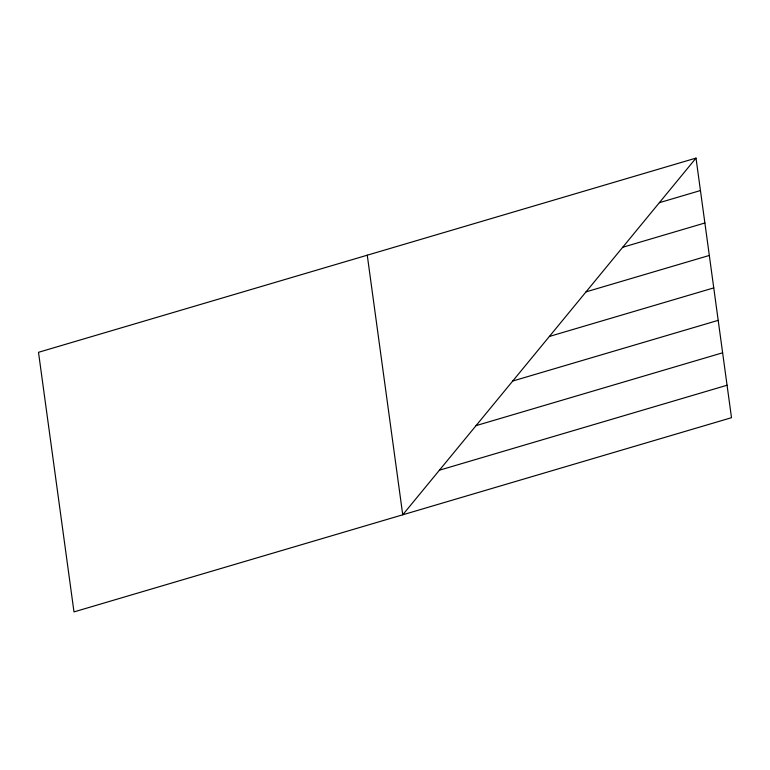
<?xml version="1.0" encoding="UTF-8"?>
<svg xmlns="http://www.w3.org/2000/svg" width="770" height="770" viewBox="0 0 770 770"><rect width="100%" height="100%" fill="white"/><g stroke="black" fill="none" stroke-linecap="round" stroke-linejoin="round"><path stroke-width="1.16" d="M696.013 158.1L38.5 352.304L73.987 611.9L731.5 417.696L696.013 158.1L402.739 514.803L367.261 255.197M659.351 202.683L700.45 190.546M622.699 247.276L704.887 222.992M586.037 291.859L709.324 255.447M549.376 336.452L713.761 287.893M512.724 381.034L718.189 320.349M476.062 425.627L722.626 352.795M439.4 470.21L727.063 385.241"/></g></svg>
